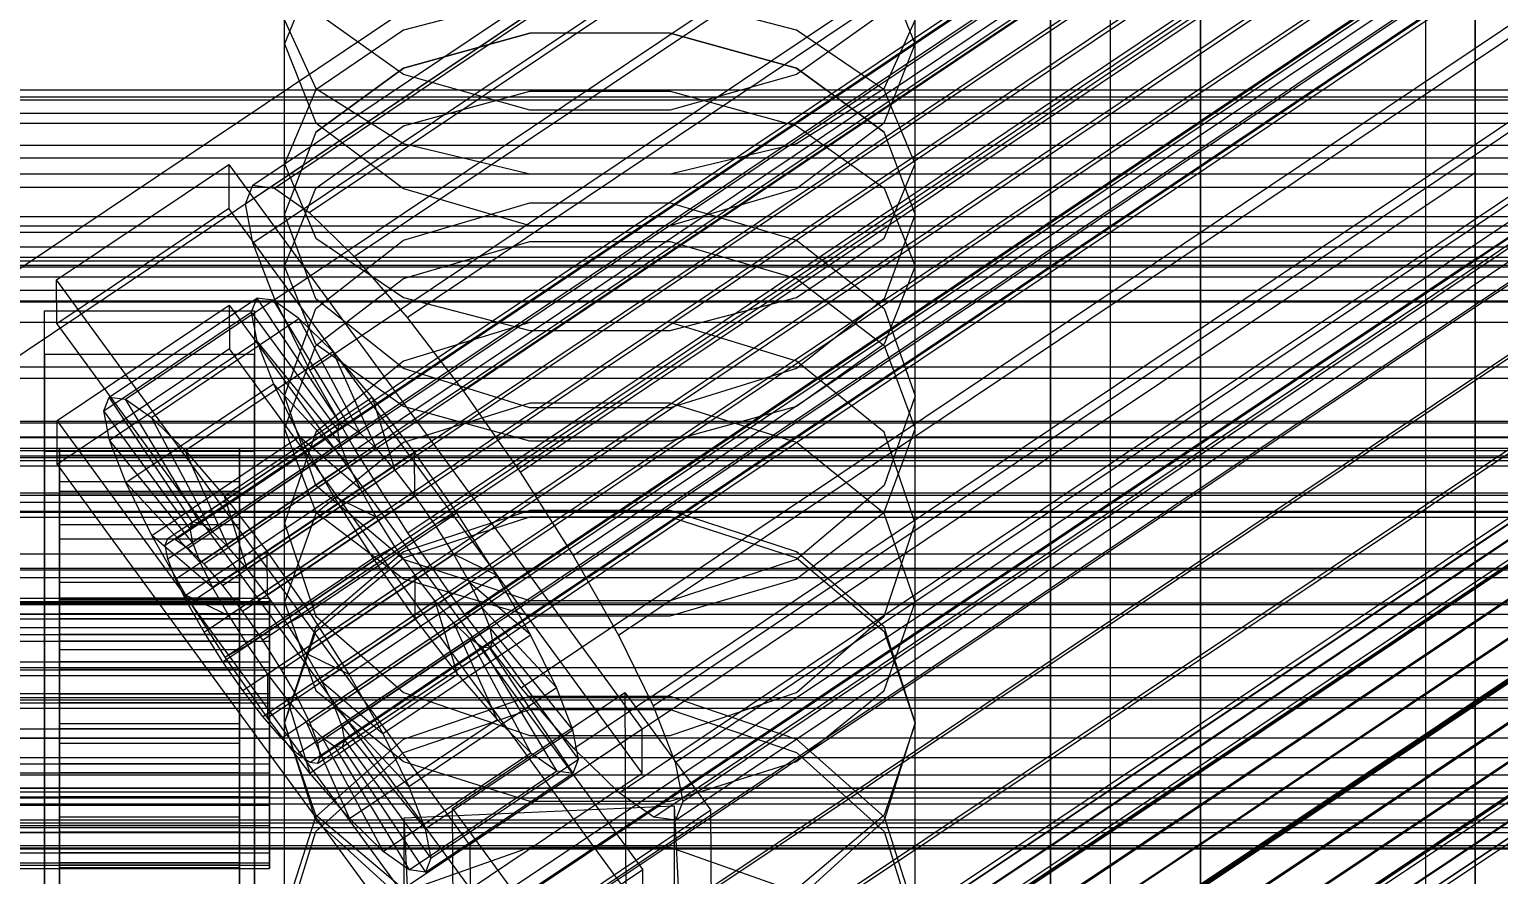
# Model space of a CAD drawing. Header units: millimetres. Extents: x -1970 to 59977, y -65068 to 6837.
# Drawn here: x 132 to 229.9, y -34007.8 to -33951.5 of the extents above; entities that cross this region are included whole.
import ezdxf

# ---------------------------------------------------------------- set-up
doc = ezdxf.new("R2010")
doc.units = ezdxf.units.MM
for name, color, linetype, lineweight in [('COTAS_O', 1, 'Continuous', 0), ('frontal_briquetadora', 7, 'Continuous', 0), ('frontal_C01', 7, 'Continuous', 0), ('frontal_C02', 7, 'Continuous', 0), ('frontal_C03', 7, 'Continuous', 0), ('frontal_dos-mix', 7, 'Continuous', 0), ('frontal_secador', 7, 'Continuous', 0)]:
    doc.layers.add(name, color=color, linetype=linetype, lineweight=lineweight)
doc.dimstyles.new('R19_100', dxfattribs={"dimtxt": 250, "dimasz": 150, "dimexe": 150, "dimexo": 80, "dimgap": 100, "dimtad": 1, "dimtih": 1, "dimtoh": 1, "dimdsep": 46, "dimcen": 0.09, "dimadec": 0, "dimazin": 0, "dimtfac": 1, "dimtdec": 4, "dimtofl": 0, "dimtmove": 0, "dimatfit": 3, "dimfxl": 1, "dimtolj": 1, "dimtzin": 0, "dimarcsym": 0})

# ---------------------------------------------------------------- blocks, each defined once
blk = doc.blocks.new('*D39')
at = {"layer": 'COTAS_O', "color": 0, "lineweight": -2, "transparency": 16777216}
for p, q in [((-1725, -34320), (-1725, -33550)), ((1725, -34320), (1725, -33550)), ((-1575, -33700), (1575, -33700))]:
    blk.add_line(p, q, dxfattribs=at)
at = {"layer": 'COTAS_O', "color": 0, "transparency": 16777216}
for points in [[(-1575, -33675), (-1575, -33725), (-1725, -33700)], [(1575, -33675), (1575, -33725), (1725, -33700)]]:
    blk.add_solid(points, dxfattribs=at)
at = {"layer": 'Defpoints', "color": 0, "transparency": 16777216}
for p in [(1725, -33700), (-1725, -34400), (1725, -34400)]:
    blk.add_point(p, dxfattribs=at)
blk = doc.blocks.new('*D42')
at = {"layer": 'COTAS_O', "color": 0, "lineweight": -2, "transparency": 16777216}
for p, q in [((-570, -33700), (200, -33700)), ((50, -34750), (50, -33850)), ((-570, -34900), (200, -34900))]:
    blk.add_line(p, q, dxfattribs=at)
at = {"layer": 'COTAS_O', "color": 0, "transparency": 16777216}
for points in [[(25, -33850), (75, -33850), (50, -33700)], [(25, -34750), (75, -34750), (50, -34900)]]:
    blk.add_solid(points, dxfattribs=at)
at = {"layer": 'Defpoints', "color": 0, "transparency": 16777216}
for p in [(-650, -33700), (50, -33700), (-650, -34900)]:
    blk.add_point(p, dxfattribs=at)

msp = doc.modelspace()

# ---------------------------------------------------------------- linework, layer by layer
at = {"layer": 'frontal_briquetadora'}
for p, q in [((210, -33820), (210, -34060)), ((210, -34260), (210, -33820)), ((210, -34680), (210, -33820)), ((210, -33853.384), (210, -34060)), ((210, -34060), (210, -33855.985)), ((210, -33858.384), (210, -34060)), ((210, -33860.559), (210, -34060)), ((210, -33862.488), (210, -34060)), ((210, -33864.153), (210, -34060)), ((210, -33865.538), (210, -34060)), ((210, -33866.629), (210, -34060)), ((210, -33867.416), (210, -34060)), ((210, -33867.891), (210, -34060)), ((210, -33868.05), (210, -34060)), ((200, -33920), (200, -34100)), ((204, -34100), (204, -33920)), ((200, -33941.791), (200, -33952.701)), ((200, -33953.056), (200, -33942.119)), ((200, -33953.411), (200, -33942.448)), ((149, -33960.462), (149, -33945.334)), ((191, -33960.462), (191, -33945.334)), ((151.08, -33947.366), (149, -33952.465)), ((191, -33952.465), (188.92, -33947.366)), ((165.327, -33949.368), (156.907, -33951.565)), ((183.093, -33951.565), (174.673, -33949.368)), ((156.906, -33954.52), (151.08, -33950.361)), ((188.92, -33950.361), (183.094, -33954.52)), ((149, -33950.89), (151.08, -33955.446)), ((156.907, -33951.565), (151.08, -33955.525)), ((188.92, -33955.525), (183.093, -33951.565)), ((188.92, -33955.446), (191, -33950.89)), ((149, -33967.266), (149, -33952.465)), ((149, -33952.465), (151.08, -33957.738)), ((165.326, -33951.768), (156.906, -33954.085)), ((156.906, -33954.085), (165.326, -33951.768)), ((174.674, -33951.768), (165.326, -33951.768)), ((183.094, -33954.085), (174.674, -33951.768)), ((174.674, -33951.768), (183.094, -33954.085)), ((188.92, -33957.738), (191, -33952.465)), ((191, -33967.266), (191, -33952.465)), ((200, -33952.701), (200, -33964.438)), ((200, -33964.818), (200, -33953.056)), ((200, -33965.199), (200, -33953.411)), ((156.906, -33954.085), (151.08, -33958.344)), ((151.08, -33958.344), (156.906, -33954.085)), ((165.326, -33956.878), (156.906, -33954.52)), ((183.094, -33954.52), (174.674, -33956.878)), ((188.92, -33958.344), (183.094, -33954.085)), ((183.094, -33954.085), (188.92, -33958.344)), ((151.08, -33955.525), (149, -33960.462)), ((151.08, -33955.446), (156.907, -33959.099)), ((156.907, -33957.922), (165.327, -33955.615)), ((165.327, -33955.615), (174.673, -33955.615)), ((174.673, -33955.615), (183.093, -33957.922)), ((183.093, -33959.099), (188.92, -33955.446)), ((191, -33960.462), (188.92, -33955.525)), ((174.674, -33956.878), (165.326, -33956.878)), ((151.08, -33958.344), (149, -33963.807)), ((151.08, -33957.738), (156.906, -33962.092)), ((151.08, -33962.081), (156.907, -33957.922)), ((183.093, -33957.922), (188.92, -33962.081)), ((183.094, -33962.092), (188.92, -33957.738)), ((191, -33963.807), (188.92, -33958.344)), ((156.907, -33959.099), (165.327, -33961.127)), ((174.673, -33961.127), (183.093, -33959.099)), ((149, -33960.462), (151.08, -33965.4)), ((188.92, -33965.4), (191, -33960.462)), ((165.327, -33961.127), (174.673, -33961.127)), ((149, -33967.266), (151.08, -33962.081)), ((156.906, -33962.092), (165.326, -33964.556)), ((174.674, -33964.556), (183.094, -33962.092)), ((188.92, -33962.081), (191, -33967.266)), ((156.906, -33965.539), (165.326, -33963.061)), ((165.326, -33963.061), (174.674, -33963.061)), ((174.674, -33963.061), (183.094, -33965.539)), ((151.08, -33969.438), (149, -33963.807)), ((149, -33978.088), (149, -33963.807)), ((191, -33963.807), (188.92, -33969.438)), ((191, -33978.088), (191, -33963.807)), ((200, -33964.438), (200, -33976.973)), ((151.08, -33965.4), (156.907, -33969.359)), ((165.326, -33964.556), (174.674, -33964.556)), ((183.093, -33969.359), (188.92, -33965.4)), ((200, -33977.377), (200, -33964.818)), ((200, -33977.782), (200, -33965.199)), ((151.08, -33970.084), (156.906, -33965.539)), ((156.907, -33968.093), (165.327, -33965.624)), ((165.327, -33965.624), (174.673, -33965.624)), ((174.673, -33965.624), (183.093, -33968.093)), ((183.094, -33965.539), (188.92, -33970.084)), ((151.08, -33972.452), (149, -33967.266)), ((191, -33967.266), (188.92, -33972.452)), ((151.08, -33972.541), (156.907, -33968.093)), ((183.093, -33968.093), (188.92, -33972.541)), ((156.907, -33969.359), (165.327, -33971.557)), ((174.673, -33971.557), (183.093, -33969.359)), ((149, -33975.899), (151.08, -33970.084)), ((156.906, -33974.075), (151.08, -33969.438)), ((188.92, -33969.438), (183.094, -33974.075)), ((188.92, -33970.084), (191, -33975.899)), ((165.326, -33971.009), (156.906, -33973.591)), ((174.674, -33971.009), (165.326, -33971.009)), ((183.094, -33973.591), (174.674, -33971.009)), ((165.327, -33971.557), (174.673, -33971.557)), ((149, -33978.088), (151.08, -33972.541)), ((156.907, -33976.61), (151.08, -33972.452)), ((188.92, -33972.452), (183.093, -33976.61)), ((188.92, -33972.541), (191, -33978.088)), ((156.906, -33973.591), (151.08, -33978.321)), ((165.326, -33976.695), (156.906, -33974.075)), ((183.094, -33974.075), (174.674, -33976.695)), ((188.92, -33978.321), (183.094, -33973.591)), ((151.08, -33981.875), (149, -33975.899)), ((149, -33989.624), (149, -33975.899)), ((191, -33975.899), (188.92, -33981.875)), ((191, -33989.624), (191, -33975.899)), ((165.327, -33976.379), (156.907, -33979.002)), ((165.327, -33978.918), (156.907, -33976.61)), ((174.674, -33976.695), (165.326, -33976.695)), ((174.673, -33976.379), (165.327, -33976.379)), ((183.093, -33979.002), (174.673, -33976.379)), ((183.093, -33976.61), (174.673, -33978.918)), ((200, -33976.973), (200, -33990.272)), ((149, -33978.088), (151.08, -33983.634)), ((188.92, -33983.634), (191, -33978.088)), ((200, -33990.7), (200, -33977.377)), ((200, -33991.128), (200, -33977.782)), ((151.08, -33978.321), (149, -33984.362)), ((156.907, -33979.002), (151.08, -33983.729)), ((174.673, -33978.918), (165.327, -33978.918)), ((188.92, -33983.729), (183.093, -33979.002)), ((191, -33984.362), (188.92, -33978.321)), ((156.906, -33986.783), (151.08, -33981.875)), ((188.92, -33981.875), (183.094, -33986.783)), ((151.08, -33983.729), (149, -33989.624)), ((151.08, -33983.634), (156.907, -33988.082)), ((165.326, -33983.539), (156.906, -33986.271)), ((156.907, -33986.673), (165.327, -33983.95)), ((174.674, -33983.539), (165.326, -33983.539)), ((165.327, -33983.95), (174.673, -33983.95)), ((174.673, -33983.95), (183.093, -33986.673)), ((183.094, -33986.271), (174.674, -33983.539)), ((183.093, -33988.082), (188.92, -33983.634)), ((191, -33989.624), (188.92, -33983.729)), ((149, -33997.699), (149, -33984.362)), ((149, -33984.362), (151.08, -33990.56)), ((188.92, -33990.56), (191, -33984.362)), ((191, -33997.699), (191, -33984.362)), ((156.906, -33986.271), (151.08, -33991.269)), ((151.08, -33991.58), (156.907, -33986.673)), ((165.326, -33989.552), (156.906, -33986.783)), ((183.094, -33986.783), (174.674, -33989.552)), ((183.093, -33986.673), (188.92, -33991.58)), ((188.92, -33991.269), (183.094, -33986.271)), ((156.907, -33988.082), (165.327, -33990.551)), ((174.673, -33990.551), (183.093, -33988.082)), ((149, -33989.624), (151.08, -33995.519)), ((174.674, -33989.552), (165.326, -33989.552)), ((188.92, -33995.519), (191, -33989.624)), ((151.08, -33990.56), (156.906, -33995.642)), ((165.327, -33990.551), (174.673, -33990.551)), ((183.094, -33995.642), (188.92, -33990.56)), ((200, -33990.272), (200, -34004.303)), ((200, -34004.753), (200, -33990.7)), ((151.08, -33991.269), (149, -33997.637)), ((149, -33997.699), (151.08, -33991.58)), ((191, -33997.637), (188.92, -33991.269)), ((188.92, -33991.58), (191, -33997.699)), ((200, -34005.203), (200, -33991.128)), ((151.08, -33995.519), (156.907, -34000.246)), ((156.906, -33995.642), (165.326, -33998.507)), ((174.674, -33998.507), (183.094, -33995.642)), ((183.093, -34000.246), (188.92, -33995.519)), ((156.907, -33998.756), (165.327, -33995.888)), ((165.327, -33995.888), (174.673, -33995.888)), ((174.673, -33995.888), (183.093, -33998.756)), ((151.08, -34004.156), (149, -33997.637)), ((149, -34010.365), (149, -33997.637)), ((151.08, -34003.818), (149, -33997.699)), ((156.906, -33999.647), (165.326, -33996.77)), ((165.326, -33996.77), (174.674, -33996.77)), ((174.674, -33996.77), (183.094, -33999.647)), ((191, -33997.637), (188.92, -34004.156)), ((191, -33997.699), (188.92, -34003.818)), ((191, -34010.365), (191, -33997.637)), ((165.326, -33998.507), (174.674, -33998.507)), ((151.08, -34003.922), (156.907, -33998.756)), ((151.08, -34004.9), (156.906, -33999.647)), ((183.093, -33998.756), (188.92, -34003.922)), ((183.094, -33999.647), (188.92, -34004.9)), ((156.907, -34000.246), (165.327, -34002.87)), ((174.673, -34002.87), (183.093, -34000.246)), ((165.327, -34002.87), (174.673, -34002.87)), ((149, -34010.365), (151.08, -34003.922)), ((156.907, -34008.725), (151.08, -34003.818)), ((156.906, -34009.49), (151.08, -34004.156)), ((188.92, -34003.818), (183.093, -34008.725)), ((188.92, -34004.156), (183.094, -34009.49)), ((188.92, -34003.922), (191, -34010.365)), ((200, -34004.303), (200, -34019.028)), ((149, -34011.581), (151.08, -34004.9)), ((188.92, -34004.9), (191, -34011.581)), ((200, -34019.499), (200, -34004.753)), ((200, -34019.971), (200, -34005.203)), ((165.326, -34005.966), (156.906, -34008.934)), ((174.674, -34005.966), (165.326, -34005.966)), ((183.094, -34008.934), (174.674, -34005.966))]:
    msp.add_line(p, q, dxfattribs=at)
at = {"layer": 'frontal_C01'}
for p, q in [((228.298, -33961.061), (228.298, -33664.365)), ((228.298, -33670.083), (228.298, -33966.78)), ((146.872, -34020.136), (331.181, -33897.138)), ((148.32, -34020.251), (332.629, -33897.252)), ((146.383, -34021.462), (330.692, -33898.463)), ((150.629, -34021.798), (334.938, -33898.8)), ((141.045, -34044.095), (354.844, -33901.417)), ((141.218, -34043.625), (355.017, -33900.947)), ((141.731, -34043.666), (355.53, -33900.988)), ((142.549, -34044.214), (356.348, -33901.536)), ((146.887, -34024.138), (331.197, -33901.14)), ((153.641, -34024.673), (337.95, -33901.675)), ((141.224, -34045.043), (355.022, -33902.365)), ((143.617, -34045.233), (357.415, -33902.555)), ((141.742, -34046.405), (355.541, -33903.727)), ((144.861, -34046.652), (358.659, -33903.974)), ((142.565, -34048.088), (356.363, -33905.41)), ((359.995, -33905.698), (146.196, -34048.376)), ((148.35, -34027.982), (332.659, -33904.984)), ((157.152, -34028.68), (341.461, -33905.681)), ((143.635, -34049.977), (357.434, -33907.3)), ((147.533, -34050.286), (361.332, -33907.609)), ((144.881, -34051.944), (358.68, -33909.267)), ((148.779, -34052.253), (362.578, -33909.576)), ((150.672, -34032.732), (334.981, -33909.734)), ((345.231, -33910.546), (160.922, -34033.544)), ((146.218, -34053.855), (360.017, -33911.177)), ((149.85, -34054.143), (363.648, -33911.465)), ((147.554, -34055.579), (361.352, -33912.901)), ((150.672, -34055.826), (364.471, -33913.148)), ((148.798, -34056.998), (362.596, -33914.32)), ((151.191, -34057.188), (364.989, -33914.51)), ((149.865, -34058.017), (363.664, -33915.339)), ((151.369, -34058.136), (365.168, -33915.458)), ((153.694, -34038.064), (338.003, -33915.066)), ((150.683, -34058.565), (364.482, -33915.887)), ((151.196, -34058.606), (364.995, -33915.928)), ((164.693, -34038.936), (349.002, -33915.938)), ((157.211, -34043.615), (341.52, -33920.617)), ((168.21, -34044.487), (352.519, -33921.489)), ((160.982, -34049.007), (345.291, -33926.009)), ((228.298, -33961.061), (130, -34026.66)), ((228.298, -34257.758), (228.298, -33961.061)), ((228.298, -33961.061), (228.298, -33966.78)), ((430, -33964.596), (-430, -33964.596)), ((130, -34032.379), (228.298, -33966.78)), ((228.298, -33966.78), (228.298, -34263.476)), ((430, -33969.596), (-430, -33969.596))]:
    msp.add_line(p, q, dxfattribs=at)
at = {"layer": 'frontal_C02'}
for p, q in [((146.872, -33961.869), (331.181, -33838.385)), ((148.32, -33962.066), (332.629, -33838.582)), ((146.383, -33963.112), (330.692, -33839.628)), ((150.629, -33963.69), (334.938, -33840.206)), ((141.218, -33985.395), (355.017, -33842.153)), ((141.045, -33985.835), (354.844, -33842.594)), ((141.731, -33985.465), (355.53, -33842.223)), ((142.549, -33986.04), (356.348, -33842.799)), ((146.887, -33965.712), (331.197, -33842.228)), ((141.224, -33986.756), (355.022, -33843.515)), ((143.617, -33987.082), (357.415, -33843.84)), ((153.641, -33966.63), (337.95, -33843.146)), ((141.742, -33988.095), (355.541, -33844.854)), ((144.861, -33988.519), (358.659, -33845.278)), ((148.35, -33969.489), (332.659, -33846.005)), ((142.565, -33989.76), (356.363, -33846.518)), ((359.995, -33847.012), (146.196, -33990.254)), ((157.152, -33970.686), (341.461, -33847.202)), ((143.635, -33991.638), (357.434, -33848.396)), ((147.533, -33992.168), (361.332, -33848.926)), ((144.881, -33993.6), (358.68, -33850.359)), ((148.779, -33994.13), (362.578, -33850.889)), ((150.672, -33974.188), (334.981, -33850.704)), ((146.218, -33995.514), (360.017, -33852.273)), ((149.85, -33996.008), (363.648, -33852.767)), ((345.231, -33852.098), (160.922, -33975.582)), ((147.554, -33997.249), (361.352, -33854.008)), ((150.672, -33997.673), (364.471, -33854.432)), ((148.798, -33998.686), (362.596, -33855.445)), ((151.191, -33999.012), (364.989, -33855.77)), ((149.865, -33999.728), (363.664, -33856.487)), ((151.369, -33999.933), (365.168, -33856.691)), ((153.694, -33979.488), (338.003, -33856.004)), ((150.683, -34000.304), (364.482, -33857.062)), ((151.196, -34000.373), (364.995, -33857.132)), ((164.693, -33980.983), (349.002, -33857.499)), ((157.211, -33985.027), (341.52, -33861.543)), ((168.21, -33986.523), (352.519, -33863.039)), ((160.982, -33990.429), (345.291, -33866.945)), ((171.232, -33991.823), (355.541, -33868.339)), ((164.752, -33995.325), (349.061, -33871.841)), ((173.554, -33996.521), (357.863, -33873.037)), ((168.263, -33999.381), (352.572, -33875.897)), ((175.016, -34000.299), (359.326, -33876.815)), ((171.275, -34002.321), (355.584, -33878.837)), ((175.521, -34002.898), (359.83, -33879.414)), ((173.584, -34003.945), (357.893, -33880.461)), ((175.032, -34004.142), (359.341, -33880.658)), ((228.298, -33902.474), (130, -33968.332)), ((228.298, -34187.295), (228.298, -33902.474)), ((130, -33974.073), (228.298, -33908.215)), ((228.298, -33908.215), (228.298, -34193.036)), ((-450, -33959.212), (450, -33959.212)), ((133.809, -33968.184), (145.277, -33960.501)), ((145.277, -33960.501), (145.289, -33963.424)), ((145.277, -33960.501), (172.809, -33998.094)), ((146.383, -33963.112), (146.872, -33961.869)), ((146.872, -33961.869), (148.32, -33962.066)), ((148.32, -33962.066), (150.629, -33963.69)), ((145.289, -33963.424), (133.821, -33971.107)), ((172.821, -34001.017), (145.289, -33963.424)), ((146.887, -33965.712), (146.383, -33963.112)), ((150.629, -33963.69), (153.641, -33966.63)), ((148.35, -33969.489), (146.887, -33965.712)), ((153.641, -33966.63), (157.152, -33970.686)), ((133.821, -33971.107), (133.809, -33968.184)), ((161.341, -34005.777), (133.809, -33968.184)), ((133, -33973.154), (133, -33970.231)), ((133, -33970.231), (147, -33970.231)), ((133, -34016.135), (133, -33970.231)), ((133.847, -33977.537), (145.315, -33969.853)), ((136.948, -33976.906), (146.777, -33970.32)), ((137.313, -33975.976), (147.143, -33969.39)), ((138.396, -33976.123), (148.226, -33969.537)), ((145.315, -33969.853), (145.327, -33972.776)), ((145.315, -33969.853), (172.847, -34007.446)), ((147.143, -33969.39), (146.777, -33970.32)), ((146.777, -33970.32), (152.513, -33978.152)), ((146.777, -33970.32), (147.155, -33972.264)), ((147, -33970.231), (147, -33973.154)), ((147, -33970.231), (147, -34016.135)), ((148.226, -33969.537), (147.143, -33969.39)), ((147.143, -33969.39), (152.686, -33977.711)), ((149.953, -33970.752), (148.226, -33969.537)), ((148.226, -33969.537), (153.199, -33977.781)), ((150.672, -33974.188), (148.35, -33969.489)), ((133.821, -33971.107), (161.353, -34008.7)), ((140.123, -33977.338), (149.953, -33970.752)), ((152.207, -33972.951), (149.953, -33970.752)), ((149.953, -33970.752), (154.017, -33978.356)), ((157.152, -33970.686), (160.922, -33975.582)), ((137.325, -33978.85), (147.155, -33972.264)), ((147.155, -33972.264), (152.692, -33979.073)), ((147.155, -33972.264), (148.249, -33975.09)), ((147, -33973.154), (133, -33973.154)), ((133, -33973.154), (133, -34019.058)), ((145.327, -33972.776), (133.859, -33980.46)), ((142.377, -33979.537), (152.207, -33972.951)), ((172.859, -34010.369), (145.327, -33972.776)), ((147, -34019.058), (147, -33973.154)), ((154.833, -33975.985), (152.207, -33972.951)), ((152.207, -33972.951), (155.085, -33979.398)), ((153.694, -33979.488), (150.672, -33974.188)), ((138.419, -33981.676), (148.249, -33975.09)), ((148.249, -33975.09), (153.21, -33980.411)), ((148.249, -33975.09), (149.985, -33978.605)), ((136.948, -33976.906), (137.313, -33975.976)), ((142.856, -33984.297), (137.313, -33975.976)), ((137.313, -33975.976), (138.396, -33976.123)), ((143.369, -33984.367), (138.396, -33976.123)), ((138.396, -33976.123), (140.123, -33977.338)), ((145.003, -33982.571), (154.833, -33975.985)), ((157.653, -33979.648), (154.833, -33975.985)), ((154.833, -33975.985), (156.329, -33980.836)), ((160.922, -33975.582), (164.693, -33980.983)), ((142.683, -33984.738), (136.948, -33976.906)), ((137.325, -33978.85), (136.948, -33976.906)), ((133.859, -33980.46), (133.847, -33977.537)), ((161.379, -34015.13), (133.847, -33977.537)), ((144.188, -33984.942), (140.123, -33977.338)), ((140.123, -33977.338), (142.377, -33979.537)), ((152.513, -33978.152), (142.683, -33984.738)), ((152.686, -33977.711), (142.856, -33984.297)), ((153.199, -33977.781), (143.369, -33984.367)), ((152.513, -33978.152), (152.686, -33977.711)), ((152.692, -33979.073), (152.513, -33978.152)), ((152.686, -33977.711), (153.199, -33977.781)), ((153.199, -33977.781), (154.017, -33978.356)), ((142.862, -33985.659), (137.325, -33978.85)), ((138.419, -33981.676), (137.325, -33978.85)), ((140.156, -33985.191), (149.985, -33978.605)), ((152.692, -33979.073), (142.862, -33985.659)), ((154.017, -33978.356), (144.188, -33984.942)), ((149.985, -33978.605), (154.033, -33982.076)), ((149.985, -33978.605), (152.246, -33982.569)), ((153.21, -33980.411), (152.692, -33979.073)), ((154.017, -33978.356), (155.085, -33979.398)), ((133, -33982.506), (133, -33979.584)), ((133, -33979.584), (147, -33979.584)), ((133, -34025.488), (133, -33979.584)), ((134, -33989.37), (134, -33979.376)), ((134, -33979.376), (134, -33979.852)), ((134, -33979.376), (146, -33979.376)), ((134, -33980.194), (134, -33979.376)), ((134, -33989.595), (134, -33979.852)), ((134, -33979.852), (134, -33981.589)), ((134, -33979.852), (146, -33979.852)), ((145.255, -33985.984), (142.377, -33979.537)), ((142.377, -33979.537), (145.003, -33982.571)), ((155.085, -33979.398), (145.255, -33985.984)), ((146, -33979.852), (146, -33979.376)), ((146, -33979.376), (146, -33989.37)), ((146, -33979.376), (146, -33980.194)), ((146, -33981.589), (146, -33979.852)), ((146, -33979.852), (146, -33989.595)), ((147, -33979.584), (147, -33982.506)), ((147, -33979.584), (147, -34025.488)), ((157.653, -33979.648), (147.823, -33986.233)), ((157.211, -33985.027), (153.694, -33979.488)), ((155.085, -33979.398), (156.329, -33980.836)), ((157.665, -33982.57), (157.653, -33979.648)), ((160.474, -33983.688), (157.653, -33979.648)), ((133.859, -33980.46), (161.391, -34018.052)), ((134, -33989.757), (134, -33980.194)), ((134, -33980.194), (146, -33980.194)), ((134, -33982.25), (134, -33980.194)), ((153.21, -33980.411), (143.38, -33986.997)), ((146, -33980.194), (146, -33989.757)), ((146, -33980.194), (146, -33982.25)), ((156.329, -33980.836), (146.499, -33987.421)), ((154.033, -33982.076), (153.21, -33980.411)), ((156.329, -33980.836), (157.665, -33982.57)), ((164.693, -33980.983), (168.21, -33986.523)), ((134, -33990.418), (134, -33981.589)), ((134, -33981.589), (134, -33984.47)), ((134, -33981.589), (146, -33981.589)), ((143.38, -33986.997), (138.419, -33981.676)), ((140.156, -33985.191), (138.419, -33981.676)), ((154.033, -33982.076), (144.203, -33988.662)), ((146, -33984.47), (146, -33981.589)), ((146, -33981.589), (146, -33990.418)), ((155.103, -33983.954), (154.033, -33982.076)), ((147, -33982.506), (133, -33982.506)), ((133, -33982.506), (133, -34028.41)), ((134, -33990.731), (134, -33982.25)), ((134, -33982.25), (146, -33982.25)), ((134, -33985.405), (134, -33982.25)), ((142.416, -33989.155), (152.246, -33982.569)), ((146.499, -33987.421), (145.003, -33982.571)), ((145.003, -33982.571), (147.823, -33986.233)), ((146, -33982.25), (146, -33990.731)), ((146, -33982.25), (146, -33985.405)), ((147, -34028.41), (147, -33982.506)), ((147.835, -33989.156), (157.665, -33982.57)), ((152.246, -33982.569), (155.103, -33983.954)), ((152.246, -33982.569), (154.877, -33986.713)), ((157.665, -33982.57), (159.001, -33984.484)), ((155.103, -33983.954), (145.274, -33990.54)), ((150.644, -33990.274), (160.474, -33983.688)), ((156.35, -33985.917), (155.103, -33983.954)), ((160.474, -33983.688), (159.001, -33984.484)), ((163.105, -33987.832), (160.474, -33983.688)), ((134, -33991.783), (134, -33984.47)), ((134, -33984.47), (134, -33988.298)), ((134, -33984.47), (146, -33984.47)), ((142.856, -33984.297), (142.683, -33984.738)), ((142.683, -33984.738), (142.862, -33985.659)), ((143.369, -33984.367), (142.856, -33984.297)), ((144.188, -33984.942), (143.369, -33984.367)), ((145.255, -33985.984), (144.188, -33984.942)), ((146, -33988.298), (146, -33984.47)), ((146, -33984.47), (146, -33991.783)), ((159.001, -33984.484), (149.171, -33991.07)), ((159.001, -33984.484), (160.247, -33986.447)), ((134, -33992.226), (134, -33985.405)), ((134, -33985.405), (146, -33985.405)), ((134, -33989.443), (134, -33985.405)), ((144.203, -33988.662), (140.156, -33985.191)), ((142.416, -33989.155), (140.156, -33985.191)), ((141.045, -33985.835), (141.218, -33985.395)), ((141.224, -33986.756), (141.045, -33985.835)), ((141.218, -33985.395), (141.731, -33985.465)), ((141.731, -33985.465), (142.549, -33986.04)), ((142.862, -33985.659), (143.38, -33986.997)), ((146.499, -33987.421), (145.255, -33985.984)), ((146, -33985.405), (146, -33992.226)), ((146, -33985.405), (146, -33989.443)), ((156.35, -33985.917), (146.52, -33992.503)), ((154.877, -33986.713), (156.35, -33985.917)), ((157.686, -33987.831), (156.35, -33985.917)), ((160.982, -33990.429), (157.211, -33985.027)), ((141.742, -33988.095), (141.224, -33986.756)), ((142.549, -33986.04), (143.617, -33987.082)), ((145.047, -33993.299), (154.877, -33986.713)), ((147.823, -33986.233), (147.835, -33989.156)), ((147.823, -33986.233), (150.644, -33990.274)), ((160.247, -33986.447), (150.417, -33993.033)), ((154.877, -33986.713), (157.698, -33990.754)), ((163.105, -33987.832), (160.247, -33986.447)), ((160.247, -33986.447), (161.318, -33988.325)), ((168.21, -33986.523), (171.232, -33991.823)), ((143.38, -33986.997), (144.203, -33988.662)), ((143.617, -33987.082), (144.861, -33988.519)), ((147.835, -33989.156), (146.499, -33987.421)), ((157.686, -33987.831), (147.856, -33994.417)), ((153.275, -33994.418), (163.105, -33987.832)), ((157.698, -33990.754), (157.686, -33987.831)), ((159.022, -33989.566), (157.686, -33987.831)), ((165.365, -33991.796), (163.105, -33987.832)), ((134, -33993.596), (134, -33988.298)), ((134, -33988.298), (134, -33992.811)), ((134, -33988.298), (146, -33988.298)), ((142.565, -33989.76), (141.742, -33988.095)), ((144.203, -33988.662), (145.274, -33990.54)), ((144.861, -33988.519), (146.196, -33990.254)), ((146, -33992.811), (146, -33988.298)), ((146, -33988.298), (146, -33993.596)), ((161.318, -33988.325), (151.488, -33994.911)), ((165.365, -33991.796), (161.318, -33988.325)), ((161.318, -33988.325), (162.14, -33989.99)), ((-148, -33989.37), (148, -33989.37)), ((-148, -33989.595), (148, -33989.595)), ((-148, -33989.757), (148, -33989.757)), ((134, -33989.595), (134, -33989.37)), ((146, -33989.37), (134, -33989.37)), ((134, -33989.37), (134, -33989.757)), ((134, -33994.138), (134, -33989.443)), ((134, -33989.443), (146, -33989.443)), ((134, -33994.088), (134, -33989.443)), ((134, -33990.418), (134, -33989.595)), ((146, -33989.595), (134, -33989.595)), ((146, -33989.757), (134, -33989.757)), ((134, -33989.757), (134, -33990.731)), ((145.274, -33990.54), (142.416, -33989.155)), ((145.047, -33993.299), (142.416, -33989.155)), ((143.635, -33991.638), (142.565, -33989.76)), ((146, -33989.37), (146, -33989.595)), ((146, -33989.757), (146, -33989.37)), ((146, -33989.443), (146, -33994.138)), ((146, -33989.443), (146, -33994.088)), ((146, -33989.595), (146, -33990.418)), ((146, -33990.731), (146, -33989.757)), ((149.171, -33991.07), (147.835, -33989.156)), ((148, -33989.595), (148, -33989.37)), ((148, -33989.37), (148, -33989.757)), ((148, -33990.418), (148, -33989.595)), ((148, -33989.757), (148, -33990.731)), ((159.022, -33989.566), (149.192, -33996.152)), ((160.518, -33994.416), (159.022, -33989.566)), ((160.266, -33991.003), (159.022, -33989.566)), ((-148, -33990.418), (148, -33990.418)), ((-148, -33990.731), (148, -33990.731)), ((134, -33991.783), (134, -33990.418)), ((146, -33990.418), (134, -33990.418)), ((146, -33990.731), (134, -33990.731)), ((134, -33990.731), (134, -33992.226)), ((145.274, -33990.54), (146.52, -33992.503)), ((146, -33990.418), (146, -33991.783)), ((146, -33992.226), (146, -33990.731)), ((146.196, -33990.254), (147.533, -33992.168)), ((147.868, -33997.339), (157.698, -33990.754)), ((148, -33991.783), (148, -33990.418)), ((148, -33990.731), (148, -33992.226)), ((149.171, -33991.07), (150.644, -33990.274)), ((150.644, -33990.274), (153.275, -33994.418)), ((162.14, -33989.99), (152.311, -33996.576)), ((157.698, -33990.754), (160.518, -33994.416)), ((164.752, -33995.325), (160.982, -33990.429)), ((167.102, -33995.311), (162.14, -33989.99)), ((162.14, -33989.99), (162.659, -33991.328)), ((-148, -33991.783), (148, -33991.783)), ((134, -33993.596), (134, -33991.783)), ((146, -33991.783), (134, -33991.783)), ((144.881, -33993.6), (143.635, -33991.638)), ((146, -33991.783), (146, -33993.596)), ((148, -33993.596), (148, -33991.783)), ((150.417, -33993.033), (149.171, -33991.07)), ((160.266, -33991.003), (150.436, -33997.589)), ((162.659, -33991.328), (152.829, -33997.914)), ((155.535, -33998.382), (165.365, -33991.796)), ((163.144, -33997.45), (160.266, -33991.003)), ((161.333, -33992.045), (160.266, -33991.003)), ((168.196, -33998.137), (162.659, -33991.328)), ((162.659, -33991.328), (162.837, -33992.249)), ((167.102, -33995.311), (165.365, -33991.796)), ((171.232, -33991.823), (173.554, -33996.521)), ((-148, -33992.226), (148, -33992.226)), ((146, -33992.226), (134, -33992.226)), ((134, -33992.226), (134, -33994.138)), ((134, -33992.811), (134, -33995.734)), ((146, -33992.811), (134, -33992.811)), ((134, -33992.811), (134, -33997.703)), ((146.52, -33992.503), (145.047, -33993.299)), ((146, -33994.138), (146, -33992.226)), ((146, -33995.734), (146, -33992.811)), ((146, -33997.703), (146, -33992.811)), ((146.52, -33992.503), (147.856, -33994.417)), ((147.533, -33992.168), (148.779, -33994.13)), ((148, -33992.226), (148, -33994.138)), ((161.333, -33992.045), (151.503, -33998.631)), ((162.151, -33992.62), (152.321, -33999.206)), ((162.664, -33992.69), (152.835, -33999.276)), ((162.837, -33992.249), (153.008, -33998.835)), ((165.397, -33999.649), (161.333, -33992.045)), ((162.151, -33992.62), (161.333, -33992.045)), ((167.125, -34000.864), (162.151, -33992.62)), ((162.664, -33992.69), (162.151, -33992.62)), ((162.837, -33992.249), (162.664, -33992.69)), ((168.208, -34001.011), (162.664, -33992.69)), ((168.573, -34000.081), (162.837, -33992.249)), ((-148, -33993.596), (148, -33993.596)), ((134, -33995.734), (134, -33993.596)), ((146, -33993.596), (134, -33993.596)), ((146.218, -33995.514), (144.881, -33993.6)), ((147.868, -33997.339), (145.047, -33993.299)), ((146, -33993.596), (146, -33995.734)), ((148, -33995.734), (148, -33993.596)), ((151.488, -33994.911), (150.417, -33993.033)), ((150.417, -33993.033), (153.275, -33994.418)), ((-148, -33994.138), (148, -33994.138)), ((134, -33996.339), (134, -33994.088)), ((134, -33994.088), (146, -33994.088)), ((134, -33999.025), (134, -33994.088)), ((146, -33994.138), (134, -33994.138)), ((134, -33994.138), (134, -33996.339)), ((146, -33994.088), (146, -33996.339)), ((146, -33994.088), (146, -33999.025)), ((146, -33996.339), (146, -33994.138)), ((147.856, -33994.417), (147.868, -33997.339)), ((147.856, -33994.417), (149.192, -33996.152)), ((148, -33994.138), (148, -33996.339)), ((148.779, -33994.13), (149.85, -33996.008)), ((150.688, -34001.002), (160.518, -33994.416)), ((153.275, -33994.418), (155.535, -33998.382)), ((160.518, -33994.416), (163.144, -33997.45)), ((148, -33995.734), (-148, -33995.734)), ((134, -33995.734), (146, -33995.734)), ((134, -33998.051), (134, -33995.734)), ((146, -33995.734), (146, -33998.051)), ((147.554, -33997.249), (146.218, -33995.514)), ((148, -33998.051), (148, -33995.734)), ((152.311, -33996.576), (151.488, -33994.911)), ((151.488, -33994.911), (155.535, -33998.382)), ((157.272, -34001.897), (167.102, -33995.311)), ((160.19, -34003.334), (171.658, -33995.651)), ((168.263, -33999.381), (164.752, -33995.325)), ((168.196, -33998.137), (167.102, -33995.311)), ((171.658, -33995.651), (171.715, -34009.679)), ((171.658, -33995.651), (177.394, -34003.483)), ((-148, -33996.339), (148, -33996.339)), ((146, -33996.339), (134, -33996.339)), ((134, -33996.339), (134, -33998.677)), ((146, -33998.677), (146, -33996.339)), ((148, -33996.339), (148, -33998.677)), ((149.192, -33996.152), (150.688, -34001.002)), ((149.192, -33996.152), (150.436, -33997.589)), ((149.85, -33996.008), (150.672, -33997.673)), ((152.829, -33997.914), (152.311, -33996.576)), ((152.311, -33996.576), (157.272, -34001.897)), ((173.554, -33996.521), (175.016, -34000.299)), ((134, -33998.051), (134, -33997.703)), ((134, -33997.703), (134, -34002.64)), ((134, -33997.703), (146, -33997.703)), ((146, -34002.64), (146, -33997.703)), ((146, -33997.703), (146, -33998.051)), ((148.798, -33998.686), (147.554, -33997.249)), ((150.688, -34001.002), (147.868, -33997.339)), ((150.436, -33997.589), (153.314, -34004.036)), ((150.436, -33997.589), (151.503, -33998.631)), ((150.672, -33997.673), (151.191, -33999.012)), ((153.314, -34004.036), (163.144, -33997.45)), ((163.144, -33997.45), (165.397, -33999.649)), ((-148, -33998.051), (148, -33998.051)), ((-148, -33998.677), (148, -33998.677)), ((134, -34000.39), (134, -33998.051)), ((146, -33998.051), (134, -33998.051)), ((134, -33998.677), (134, -33999.025)), ((146, -33998.677), (134, -33998.677)), ((134, -33998.677), (134, -34000.995)), ((146, -33998.051), (146, -34000.39)), ((146, -33999.025), (146, -33998.677)), ((146, -34000.995), (146, -33998.677)), ((148, -34000.39), (148, -33998.051)), ((148, -33998.677), (148, -34000.995)), ((149.865, -33999.728), (148.798, -33998.686)), ((151.503, -33998.631), (155.567, -34006.235)), ((151.503, -33998.631), (152.321, -33999.206)), ((153.008, -33998.835), (152.829, -33997.914)), ((152.829, -33997.914), (158.366, -34004.723)), ((155.535, -33998.382), (157.272, -34001.897)), ((158.366, -34004.723), (168.196, -33998.137)), ((172.809, -33998.094), (161.341, -34005.777)), ((168.573, -34000.081), (168.196, -33998.137)), ((172.821, -34001.017), (172.809, -33998.094)), ((134, -33999.025), (146, -33999.025)), ((134, -34003.917), (134, -33999.025)), ((146, -33999.025), (146, -34003.917)), ((151.191, -33999.012), (151.369, -33999.933)), ((152.321, -33999.206), (157.295, -34007.45)), ((152.321, -33999.206), (152.835, -33999.276)), ((152.835, -33999.276), (153.008, -33998.835)), ((152.835, -33999.276), (158.378, -34007.597)), ((153.008, -33998.835), (158.743, -34006.667)), ((155.567, -34006.235), (165.397, -33999.649)), ((165.397, -33999.649), (167.125, -34000.864)), ((171.275, -34002.321), (168.263, -33999.381)), ((-148, -34000.39), (148, -34000.39)), ((134, -34002.59), (134, -34000.39)), ((134, -34000.39), (134, -34002.64)), ((146, -34000.39), (134, -34000.39)), ((146, -34002.64), (146, -34000.39)), ((146, -34000.39), (146, -34002.59)), ((148, -34002.59), (148, -34000.39)), ((150.683, -34000.304), (149.865, -33999.728)), ((151.196, -34000.373), (150.683, -34000.304)), ((151.369, -33999.933), (151.196, -34000.373)), ((158.743, -34006.667), (168.573, -34000.081)), ((168.208, -34001.011), (168.573, -34000.081)), ((175.016, -34000.299), (175.521, -34002.898)), ((-148, -34000.995), (148, -34000.995)), ((134, -34000.995), (134, -34003.917)), ((146, -34000.995), (134, -34000.995)), ((134, -34000.995), (134, -34003.133)), ((146, -34003.917), (146, -34000.995)), ((146, -34003.133), (146, -34000.995)), ((148, -34000.995), (148, -34003.133)), ((153.314, -34004.036), (150.688, -34001.002)), ((157.295, -34007.45), (167.125, -34000.864)), ((158.378, -34007.597), (168.208, -34001.011)), ((161.353, -34008.7), (172.821, -34001.017)), ((167.125, -34000.864), (168.208, -34001.011)), ((-148, -34002.59), (148, -34002.59)), ((134, -34004.503), (134, -34002.59)), ((134, -34002.59), (134, -34007.286)), ((146, -34002.59), (134, -34002.59)), ((146, -34007.286), (146, -34002.59)), ((146, -34002.59), (146, -34004.503)), ((148, -34004.503), (148, -34002.59)), ((157.272, -34001.897), (158.366, -34004.723)), ((173.584, -34003.945), (171.275, -34002.321)), ((-148, -34003.133), (148, -34003.133)), ((134, -34002.64), (134, -34007.286)), ((134, -34002.64), (146, -34002.64)), ((134, -34003.133), (134, -34008.431)), ((146, -34003.133), (134, -34003.133)), ((134, -34003.133), (134, -34004.946)), ((146, -34007.286), (146, -34002.64)), ((146, -34008.431), (146, -34003.133)), ((146, -34004.946), (146, -34003.133)), ((148, -34003.133), (148, -34004.946)), ((156.962, -34003.981), (174.943, -34003.186)), ((160.247, -34017.363), (160.19, -34003.334)), ((165.926, -34011.166), (160.19, -34003.334)), ((177.394, -34003.483), (165.926, -34011.166)), ((174.943, -34003.186), (174.943, -34009.033)), ((174.943, -34003.186), (177.811, -34062.563)), ((175.521, -34002.898), (175.032, -34004.142)), ((177.451, -34017.511), (177.394, -34003.483)), ((430, -34004.136), (-430, -34004.136)), ((-148, -34004.503), (148, -34004.503)), ((134, -34003.917), (146, -34003.917)), ((134, -34008.431), (134, -34003.917)), ((134, -34005.997), (134, -34004.503)), ((134, -34004.503), (134, -34011.324)), ((146, -34004.503), (134, -34004.503)), ((146, -34003.917), (146, -34008.431)), ((146, -34011.324), (146, -34004.503)), ((146, -34004.503), (146, -34005.997)), ((148, -34005.997), (148, -34004.503)), ((155.567, -34006.235), (153.314, -34004.036)), ((156.962, -34009.827), (156.962, -34003.981)), ((159.83, -34063.358), (156.962, -34003.981)), ((175.032, -34004.142), (173.584, -34003.945)), ((-148, -34004.946), (148, -34004.946)), ((134, -34004.946), (134, -34012.259)), ((146, -34004.946), (134, -34004.946)), ((134, -34004.946), (134, -34006.31)), ((146, -34012.259), (146, -34004.946)), ((146, -34006.31), (146, -34004.946)), ((148, -34004.946), (148, -34006.31)), ((158.366, -34004.723), (158.743, -34006.667)), ((-148, -34005.997), (148, -34005.997)), ((-148, -34006.31), (148, -34006.31)), ((134, -34006.971), (134, -34005.997)), ((134, -34005.997), (134, -34014.478)), ((146, -34005.997), (134, -34005.997)), ((134, -34006.31), (134, -34015.139)), ((146, -34006.31), (134, -34006.31)), ((134, -34006.31), (134, -34007.133)), ((146, -34014.478), (146, -34005.997)), ((146, -34005.997), (146, -34006.971)), ((146, -34015.139), (146, -34006.31)), ((146, -34007.133), (146, -34006.31)), ((148, -34006.971), (148, -34005.997)), ((148, -34006.31), (148, -34007.133)), ((157.295, -34007.45), (155.567, -34006.235)), ((161.341, -34005.777), (161.353, -34008.7)), ((-148, -34006.971), (148, -34006.971)), ((-148, -34007.133), (148, -34007.133)), ((-148, -34007.359), (148, -34007.359)), ((134, -34007.359), (134, -34006.971)), ((134, -34006.971), (134, -34016.535)), ((146, -34006.971), (134, -34006.971)), ((134, -34007.133), (134, -34016.877)), ((146, -34007.133), (134, -34007.133)), ((134, -34007.133), (134, -34007.359)), ((134, -34007.286), (134, -34011.324)), ((134, -34007.286), (146, -34007.286)), ((134, -34007.359), (134, -34017.353)), ((146, -34007.359), (134, -34007.359)), ((146, -34016.535), (146, -34006.971)), ((146, -34006.971), (146, -34007.359)), ((146, -34016.877), (146, -34007.133)), ((146, -34007.359), (146, -34007.133)), ((146, -34011.324), (146, -34007.286)), ((146, -34017.353), (146, -34007.359)), ((148, -34007.359), (148, -34006.971)), ((148, -34007.133), (148, -34007.359)), ((158.378, -34007.597), (157.295, -34007.45)), ((158.743, -34006.667), (158.378, -34007.597)), ((172.847, -34007.446), (161.379, -34015.13)), ((172.859, -34010.369), (172.847, -34007.446))]:
    msp.add_line(p, q, dxfattribs=at)
at = {"layer": 'frontal_C03'}
for p, q in [((-1500, -33955.526), (1500, -33955.526)), ((1250, -33956.228), (-1250, -33956.228)), ((1250, -33957.109), (-1250, -33957.109)), ((1250, -33957.763), (-1250, -33957.763)), ((1250, -33960.07), (-1250, -33960.07)), ((-1250, -33961.128), (1250, -33961.128)), ((1250, -33963.98), (-1250, -33963.98)), ((1250, -33965.037), (-1250, -33965.037)), ((1500, -33966.934), (-1500, -33966.934)), ((1500, -33967.219), (-1500, -33967.219)), ((1250, -33967.345), (-1250, -33967.345)), ((1250, -33967.998), (-1250, -33967.998)), ((1250, -33968.879), (-1250, -33968.879)), ((-1500, -33978.628), (1500, -33978.628)), ((1250, -33978.686), (-1250, -33978.686)), ((1250, -33979.567), (-1250, -33979.567)), ((1250, -33980.221), (-1250, -33980.221)), ((1250, -33982.528), (-1250, -33982.528)), ((-1250, -33983.585), (1250, -33983.585)), ((1250, -33986.437), (-1250, -33986.437)), ((1250, -33987.495), (-1250, -33987.495)), ((1250, -33989.802), (-1250, -33989.802)), ((1250, -33990.456), (-1250, -33990.456)), ((1250, -33991.337), (-1250, -33991.337)), ((1250, -34001.143), (-1250, -34001.143)), ((1250, -34002.025), (-1250, -34002.025)), ((1250, -34002.678), (-1250, -34002.678)), ((1250, -34004.986), (-1250, -34004.986)), ((-1250, -34006.043), (1250, -34006.043))]:
    msp.add_line(p, q, dxfattribs=at)
at = {"layer": 'frontal_dos-mix'}
msp.add_line((225, -35980), (225, -33282.5), dxfattribs=at)
at = {"layer": 'frontal_secador'}
for p, q in [((-1250, -33956), (1250, -33956)), ((-1250, -33962), (1250, -33962)), ((-1250, -33965), (1250, -33965)), ((1250, -33966), (-1250, -33966)), ((-1250, -33966.659), (1250, -33966.659)), ((1250, -33969.659), (-1250, -33969.659)), ((-1250, -33971), (1250, -33971)), ((1250, -33974), (-1250, -33974)), ((-1250, -33974.728), (1250, -33974.728)), ((-1250, -33977.588), (1250, -33977.588)), ((1250, -33977.611), (-1250, -33977.611)), ((1250, -33977.728), (-1250, -33977.728)), ((-1250, -33979.387), (1250, -33979.387)), ((1250, -33979.918), (-1250, -33979.918)), ((-1250, -33980), (1250, -33980)), ((1250, -33980.588), (-1250, -33980.588)), ((1250, -33982.387), (-1250, -33982.387)), ((1250, -33983), (-1250, -33983)), ((-1250, -33983.65), (1250, -33983.65)), ((1250, -33984), (-1250, -33984)), ((1250, -33987.382), (-1250, -33987.382)), ((-1250, -33988), (1250, -33988)), ((1250, -33989.689), (-1250, -33989.689)), ((1250, -33994), (-1250, -33994)), ((1250, -33994.545), (-1250, -33994.545)), ((1250, -33996), (-1250, -33996)), ((1250, -33996.144), (-1250, -33996.144)), ((1250, -33996.709), (-1250, -33996.709)), ((1250, -33998.686), (-1250, -33998.686)), ((1250, -34000), (-1250, -34000)), ((1320, -34002), (-1320, -34002)), ((1320, -34002.273), (-1320, -34002.273)), ((1250, -34002), (-1250, -34002)), ((1320, -34003.072), (-1320, -34003.072)), ((1320, -34004.343), (-1320, -34004.343)), ((1250, -34004.651), (-1250, -34004.651)), ((1320, -34006), (-1320, -34006)), ((1250, -34005.859), (-1250, -34005.859)), ((-1250, -34006), (1250, -34006))]:
    msp.add_line(p, q, dxfattribs=at)

# ---------------------------------------------------------------- dimensions: what is measured, and where the dimension line sits
at = {"layer": 'COTAS_O'}
for p1, p2, distance, picture, middle in [((-1725, -34400), (1725, -34400), 700, '*D39', (0, -33700)), ((-650, -34900), (-650, -33700), -700, '*D42', (50, -34300))]:
    dim = msp.add_aligned_dim(p1=p1, p2=p2, distance=distance, text='<> O', dimstyle='R19_100', dxfattribs=at)
    dim.commit()
    dim.dimension.update_dxf_attribs({"geometry": picture, "text_midpoint": middle})

doc.saveas('drawing.dxf')
